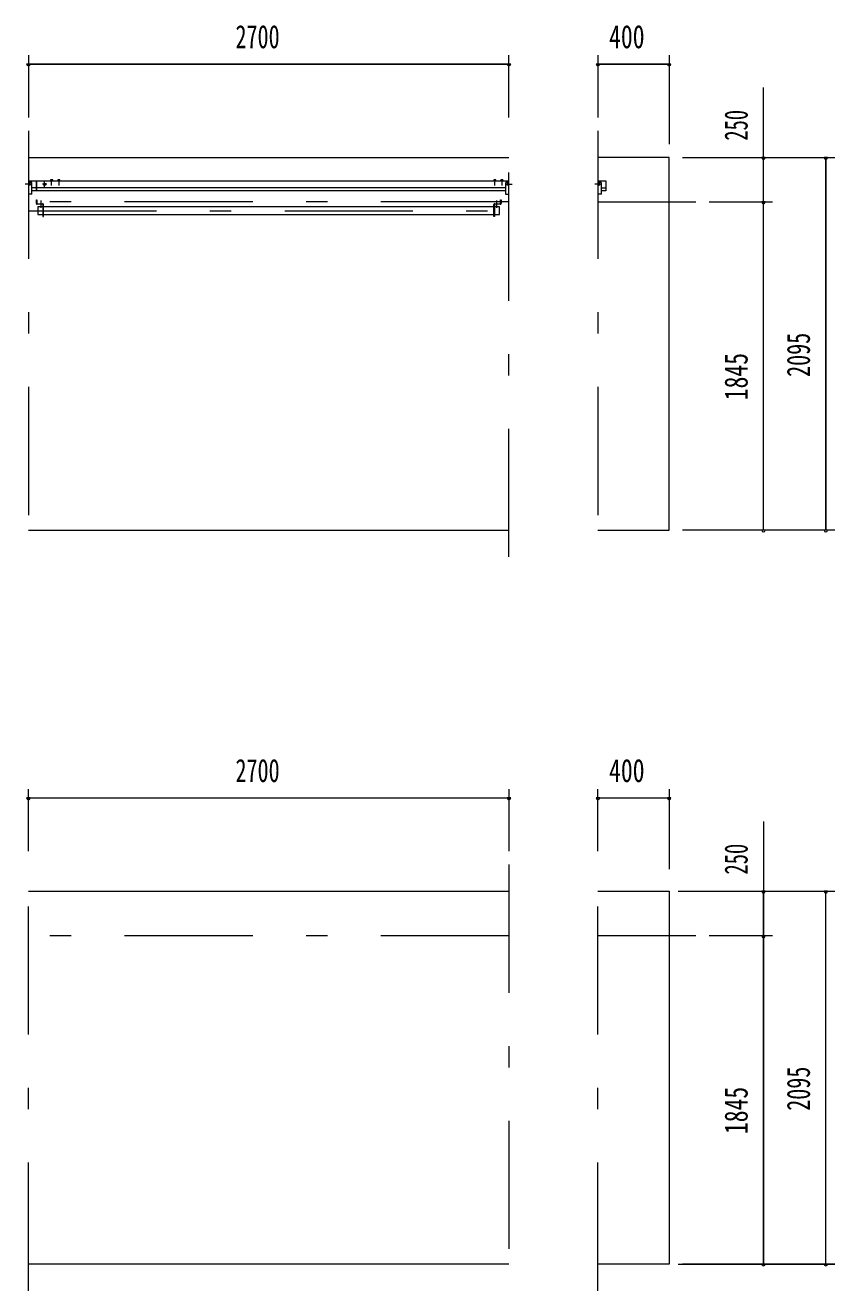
# Model space of a CAD drawing. Units: millimetres, scale not verified. Extents: x -26654 to 26660, y -10500 to 10500.
# Drawn here: x -9134 to -4586, y -7705 to -592 of the extents above; entities that cross this region are included whole.
import ezdxf
from ezdxf.enums import TextEntityAlignment as Align

# ---------------------------------------------------------------- set-up
doc = ezdxf.new("R2010")
doc.units = ezdxf.units.MM
doc.header["$LTSCALE"] = 60
doc.linetypes.add('USER3', pattern=[24, 12, -5, 2, -5])
for name, color, linetype, lineweight in [('0-2_1-05BOLD', 7, 'Continuous', 18), ('0-3_1-25CENTER', 3, 'USER3', 18), ('0-5_1-55DIM', 3, 'Continuous', 18)]:
    doc.layers.add(name, color=color, linetype=linetype, lineweight=lineweight)
doc.styles.add('ＭＳ ゴシック', font='')
doc.styles.get('ＭＳ ゴシック').set_extended_font_data('MS Gothic')

msp = doc.modelspace()

# ---------------------------------------------------------------- linework, layer by layer
at = {"layer": '0-2_1-05BOLD'}
for p, q in [((-9116.45, -1335.33), (-6416.45, -1335.33)), ((-9101.45, -1475.28), (-9116.45, -1475.28)), ((-9112.17, -1465.78), (-6416.45, -1465.78)), ((-9107.95, -1481.78), (-9111.65, -1481.78)), ((-9111.65, -1489.78), (-9107.95, -1489.78)), ((-9096.45, -1540.78), (-9096.45, -1480.28)), ((-9071.45, -1465.78), (-9071.45, -1523.38)), ((-9070.45, -1467.38), (-9071.45, -1467.38)), ((-9070.45, -1523.38), (-9070.45, -1465.78)), ((-8988.84, -1464.18), (-8988.84, -1460.68)), ((-8983.07, -1460.68), (-8983.07, -1464.18)), ((-8952.2, -1464.18), (-8952.2, -1465.78)), ((-8948.84, -1464.18), (-8948.84, -1460.68)), ((-8943.07, -1460.68), (-8943.07, -1464.18)), ((-6502.2, -1464.18), (-6502.2, -1465.78)), ((-6498.84, -1464.18), (-6498.84, -1460.68)), ((-6493.07, -1460.68), (-6493.07, -1464.18)), ((-6490.18, -1464.18), (-6490.18, -1460.68)), ((-6458.84, -1464.18), (-6458.84, -1460.68)), ((-6453.07, -1460.68), (-6453.07, -1464.18)), ((-6450.18, -1460.68), (-6450.18, -1464.18)), ((-6449.7, -1464.18), (-6449.7, -1465.78)), ((-6416.45, -1475.28), (-6431.45, -1475.28)), ((-6421.25, -1481.78), (-6424.95, -1481.78)), ((-6424.95, -1489.78), (-6421.25, -1489.78)), ((-5901.45, -1475.28), (-5916.45, -1475.28)), ((-5907.95, -1481.78), (-5911.65, -1481.78)), ((-5911.65, -1489.78), (-5907.95, -1489.78)), ((-5896.45, -1540.78), (-5896.45, -1480.28)), ((-9096.45, -1540.78), (-9116.45, -1540.78)), ((-6436.45, -1505.78), (-9096.45, -1505.78)), ((-6436.45, -1523.38), (-9096.45, -1523.38)), ((-9071.45, -1502.38), (-9070.45, -1502.38)), ((-5896.45, -1540.78), (-5916.45, -1540.78)), ((-5896.45, -1505.78), (-5871.45, -1505.78)), ((-9071.9, -1593.33), (-9071.9, -1573.33)), ((-9066.7, -1595.33), (-9037.1, -1595.33)), ((-9037.1, -1598.53), (-9066.7, -1598.53)), ((-9035.1, -1613.13), (-9063.95, -1613.13)), ((-6501, -1613.13), (-9031.9, -1613.13)), ((-6495.8, -1595.33), (-6466.2, -1595.33)), ((-6466.2, -1598.53), (-6495.8, -1598.53)), ((-9031.9, -1655.83), (-6501, -1655.83)), ((-9116.45, -3430.33), (-6416.45, -3430.33)), ((-9116.45, -5460.33), (-6416.45, -5460.33)), ((-6416.45, -7555.33), (-9116.45, -7555.33))]:
    msp.add_line(p, q, dxfattribs=at)
for points in [[(-5916.45, -3430.33), (-5516.46, -3430.33), (-5516.46, -1335.33), (-5916.45, -1335.33)], [(-9116.45, -1480), (-9111.45, -1482.89), (-9111.45, -1488.67), (-9116.45, -1491.55)], [(-8992.2, -1465.78), (-8992.2, -1464.18), (-8979.7, -1464.18), (-8979.7, -1465.78)], [(-8980.18, -1464.18), (-8980.18, -1460.68), (-8981.05, -1460.18), (-8990.85, -1460.18), (-8991.73, -1460.68), (-8991.73, -1464.18)], [(-8952.2, -1464.18), (-8939.7, -1464.18), (-8939.7, -1465.78)], [(-8940.18, -1464.18), (-8940.18, -1460.68), (-8941.05, -1460.18), (-8950.85, -1460.18), (-8951.73, -1460.68), (-8951.73, -1464.18)], [(-6502.2, -1464.18), (-6489.7, -1464.18), (-6489.7, -1465.78)], [(-6490.18, -1460.68), (-6491.05, -1460.18), (-6500.85, -1460.18), (-6501.73, -1460.68), (-6501.73, -1464.18)], [(-6449.7, -1464.18), (-6462.2, -1464.18), (-6462.2, -1465.78)], [(-6461.73, -1464.18), (-6461.73, -1460.68), (-6460.85, -1460.18), (-6451.05, -1460.18), (-6450.18, -1460.68)], [(-6436.45, -1480.28), (-6436.45, -1540.78), (-6416.45, -1540.78)], [(-6416.45, -1491.55), (-6421.45, -1488.67), (-6421.45, -1482.89), (-6416.46, -1480)], [(-5916.45, -1465.78), (-5871.45, -1465.78), (-5871.45, -1523.38), (-5896.45, -1523.38)], [(-5916.45, -1480), (-5911.45, -1482.89), (-5911.45, -1488.67), (-5916.45, -1491.55)], [(-9071.9, -1573.33), (-9068.7, -1573.33), (-9068.7, -1593.33)], [(-9063.95, -1613.13), (-9063.95, -1655.83), (-9035.1, -1655.83)], [(-9035.1, -1600.53), (-9035.1, -1666.33), (-9031.9, -1666.33), (-9031.9, -1600.53)], [(-6497.8, -1600.53), (-6497.8, -1666.33), (-6501, -1666.33), (-6501, -1600.53)], [(-6497.8, -1655.83), (-6468.95, -1655.83), (-6468.95, -1613.13), (-6497.8, -1613.13)], [(-6464.2, -1593.33), (-6464.2, -1573.33), (-6461, -1573.33), (-6461, -1593.33)], [(-5916.45, -5460.33), (-5516.46, -5460.33), (-5516.46, -7555.33), (-5916.45, -7555.33)]]:
    msp.add_lwpolyline(points, dxfattribs=at)
msp.add_lwpolyline([(-9030.45, -1488.67), (-9030.45, -1482.89), (-9025.45, -1480), (-9020.45, -1482.89), (-9020.45, -1488.67), (-9025.45, -1491.55)], close=True, dxfattribs=at)
for radius in [6.25, 4.9]:
    msp.add_circle((-9025.45, -1485.78), radius, dxfattribs=at)
for centre, radius, start, end in [((-9116.45, -1485.78), 6.25, 270, 90), ((-9116.45, -1485.78), 4.9, 270, 90), ((-9107.95, -1485.78), 4, 270, 90), ((-9101.45, -1480.28), 5, 0, 90), ((-8990.29, -1462.49), 2.32, 51.45377, 90), ((-8985.95, -1468.69), 8.51, 70.16867, 109.82912), ((-8981.62, -1462.5), 2.32, 90, 128.53143), ((-8950.28, -1462.49), 2.32, 51.45377, 90), ((-8945.95, -1468.69), 8.51, 70.16867, 109.82912), ((-8941.63, -1462.5), 2.32, 90, 128.53143), ((-6500.28, -1462.49), 2.32, 51.45377, 90), ((-6495.95, -1468.69), 8.51, 70.16867, 109.82912), ((-6491.62, -1462.5), 2.32, 90, 128.53143), ((-6460.28, -1462.49), 2.32, 51.45377, 90), ((-6455.95, -1468.69), 8.51, 70.16867, 109.82912), ((-6451.62, -1462.5), 2.32, 90, 128.53143), ((-6431.45, -1480.28), 5, 90, 180), ((-6424.95, -1485.78), 4, 90, 270), ((-6416.45, -1485.78), 6.25, 90, 270), ((-6416.45, -1485.78), 4.9, 90, 270), ((-5916.45, -1485.78), 6.25, 270, 90), ((-5916.45, -1485.78), 4.9, 270, 90), ((-5907.95, -1485.78), 4, 270, 90), ((-5901.45, -1480.28), 5, 0, 90), ((-9066.7, -1593.33), 5.2, 180, 270), ((-9066.7, -1593.33), 2, 180, 270), ((-9037.1, -1600.53), 5.2, 0, 90), ((-9037.1, -1600.53), 2, 0, 90), ((-6495.8, -1600.53), 5.2, 90, 180), ((-6495.8, -1600.53), 2, 90, 180), ((-6466.2, -1593.33), 2, 270, 0), ((-6466.2, -1593.33), 5.2, 270, 0)]:
    msp.add_arc(centre, radius, start, end, dxfattribs=at)
at = {"layer": '0-3_1-25CENTER'}
for p, q in [((-9116.45, -1185.33), (-9116.45, -3580.33)), ((-6416.45, -3580.33), (-6416.45, -1185.33)), ((-5916.45, -1185.33), (-5916.45, -3580.33)), ((-9098.95, -1485.78), (-9133.95, -1485.78)), ((-9012.95, -1485.78), (-9037.95, -1485.78)), ((-9025.45, -1505.78), (-9025.45, -1465.78)), ((-8985.95, -1492.64), (-8985.95, -1457.76)), ((-8945.95, -1457.76), (-8945.95, -1492.64)), ((-6495.95, -1492.64), (-6495.95, -1457.76)), ((-6455.95, -1457.76), (-6455.95, -1492.64)), ((-6433.95, -1485.78), (-6398.95, -1485.78)), ((-5898.95, -1485.78), (-5933.95, -1485.78)), ((-6416.45, -1585.33), (-9116.45, -1585.33)), ((-9116.45, -1634.48), (-6416.45, -1634.48)), ((-9046.9, -1576.33), (-9046.9, -1618.13)), ((-6486, -1576.33), (-6486, -1618.13)), ((-5916.45, -1585.33), (-5366.45, -1585.33)), ((-9116.45, -7705.33), (-9116.45, -5310.33)), ((-6416.45, -5310.33), (-6416.45, -7705.33)), ((-5916.45, -7705.33), (-5916.45, -5310.33)), ((-6416.45, -5710.33), (-9116.45, -5710.33)), ((-5366.46, -5710.33), (-5916.45, -5710.33))]:
    msp.add_line(p, q, dxfattribs=at)
at = {"layer": '0-5_1-55DIM'}
for p, q in [((-9116.45, -760.33), (-9116.45, -1110.33)), ((-6416.45, -1110.33), (-6416.45, -760.33)), ((-5916.45, -760.33), (-5916.45, -1110.33)), ((-5516.46, -760.33), (-5516.46, -1260.33)), ((-9106.45, -810.33), (-9126.45, -810.33)), ((-9116.45, -810.33), (-6416.45, -810.33)), ((-6416.45, -810.33), (-9116.45, -810.33)), ((-6406.45, -810.33), (-6426.45, -810.33)), ((-5906.45, -810.33), (-5926.45, -810.33)), ((-5916.45, -810.33), (-5516.46, -810.33)), ((-5516.46, -810.33), (-5916.45, -810.33)), ((-5506.46, -810.33), (-5526.46, -810.33)), ((-4986.45, -3430.33), (-4986.45, -942.83)), ((-5441.46, -1335.33), (-4586.45, -1335.33)), ((-4976.46, -1335.33), (-4996.46, -1335.33)), ((-4976.45, -1335.33), (-4996.45, -1335.33)), ((-4986.46, -1585.33), (-4986.46, -1335.33)), ((-4626.46, -1335.33), (-4646.46, -1335.33)), ((-4626.45, -1335.33), (-4646.45, -1335.33)), ((-4636.46, -3430.33), (-4636.46, -1335.33)), ((-4636.45, -1335.33), (-4636.45, -3430.33)), ((-5291.45, -1585.33), (-4936.46, -1585.33)), ((-4976.46, -1585.33), (-4996.46, -1585.33)), ((-4976.45, -1585.33), (-4996.45, -1585.33)), ((-4986.46, -3430.33), (-4986.46, -1585.33)), ((-4586.45, -3430.33), (-5441.46, -3430.33)), ((-4976.46, -3430.33), (-4996.46, -3430.33)), ((-4976.45, -3430.33), (-4996.45, -3430.33)), ((-4626.46, -3430.33), (-4646.46, -3430.33)), ((-4626.45, -3430.33), (-4646.45, -3430.33)), ((-9116.45, -5235.33), (-9116.45, -4885.33)), ((-6416.45, -4885.33), (-6416.45, -5235.33)), ((-5916.45, -5235.33), (-5916.45, -4885.33)), ((-5516.46, -4885.33), (-5516.46, -5335.33)), ((-9106.45, -4935.33), (-9126.45, -4935.33)), ((-9116.45, -4935.33), (-6416.45, -4935.33)), ((-9116.45, -4935.33), (-6416.45, -4935.33)), ((-6406.45, -4935.33), (-6426.45, -4935.33)), ((-5906.45, -4935.33), (-5926.45, -4935.33)), ((-5916.45, -4935.33), (-5516.46, -4935.33)), ((-5916.45, -4935.33), (-5516.46, -4935.33)), ((-5506.46, -4935.33), (-5526.46, -4935.33)), ((-4986.46, -5067.83), (-4986.46, -7555.33)), ((-5466.46, -5460.33), (-4586.46, -5460.33)), ((-4976.46, -5460.33), (-4996.46, -5460.33)), ((-4986.46, -5710.33), (-4986.46, -5460.33)), ((-4626.46, -5460.33), (-4646.46, -5460.33)), ((-4636.46, -7555.33), (-4636.46, -5460.33)), ((-4936.46, -5710.33), (-5291.46, -5710.33)), ((-4976.46, -5710.33), (-4996.46, -5710.33)), ((-4986.46, -7555.33), (-4986.46, -5710.33)), ((-5466.46, -7555.33), (-4586.46, -7555.33)), ((-4586.46, -7555.33), (-5441.46, -7555.33)), ((-4976.46, -7555.33), (-4996.46, -7555.33)), ((-4626.46, -7555.33), (-4646.46, -7555.33)), ((-4626.46, -7555.33), (-4646.46, -7555.33))]:
    msp.add_line(p, q, dxfattribs=at)
for centre in [(-9116.45, -810.33), (-6416.45, -810.33), (-5916.45, -810.33), (-5516.46, -810.33), (-4986.46, -1335.33), (-4986.45, -1335.33), (-4636.46, -1335.33), (-4636.45, -1335.33), (-4986.46, -1585.33), (-4986.45, -1585.33), (-4986.46, -3430.33), (-4986.45, -3430.33), (-4636.46, -3430.33), (-4636.45, -3430.33), (-9116.45, -4935.33), (-6416.45, -4935.33), (-5916.45, -4935.33), (-5516.46, -4935.33), (-4986.46, -5460.33), (-4636.46, -5460.33), (-4986.46, -5710.33), (-4986.46, -7555.33), (-4636.46, -7555.33), (-4636.46, -7555.33)]:
    msp.add_arc(centre, 10, 180, 0, dxfattribs=at)

# ---------------------------------------------------------------- texts
at = {"layer": '0-5_1-55DIM', "color": 7, "style": 'ＭＳ ゴシック'}
for s, width, p in [('2700', 0.7, (-7953.05, -760.33)), ('400', 0.75, (-5854.08, -760.33)), ('2700', 0.7, (-7953.05, -4885.33)), ('400', 0.75, (-5854.08, -4885.33))]:
    msp.add_text(s, height=130.2, dxfattribs=dict(at, width=width)).set_placement(p, align=Align.BOTTOM_LEFT)
for s, width, p in [('250', 0.65, (-5036.46, -1240.91)), ('2095', 0.7, (-4686.46, -2568.84)), ('1845', 0.75, (-5036.46, -2700.06)), ('250', 0.65, (-5036.46, -5365.91)), ('2095', 0.7, (-4686.46, -6693.84)), ('1845', 0.75, (-5036.46, -6825.06))]:
    msp.add_text(s, height=130.2, rotation=90, dxfattribs=dict(at, width=width)).set_placement(p, align=Align.BOTTOM_LEFT)

doc.saveas('drawing.dxf')
